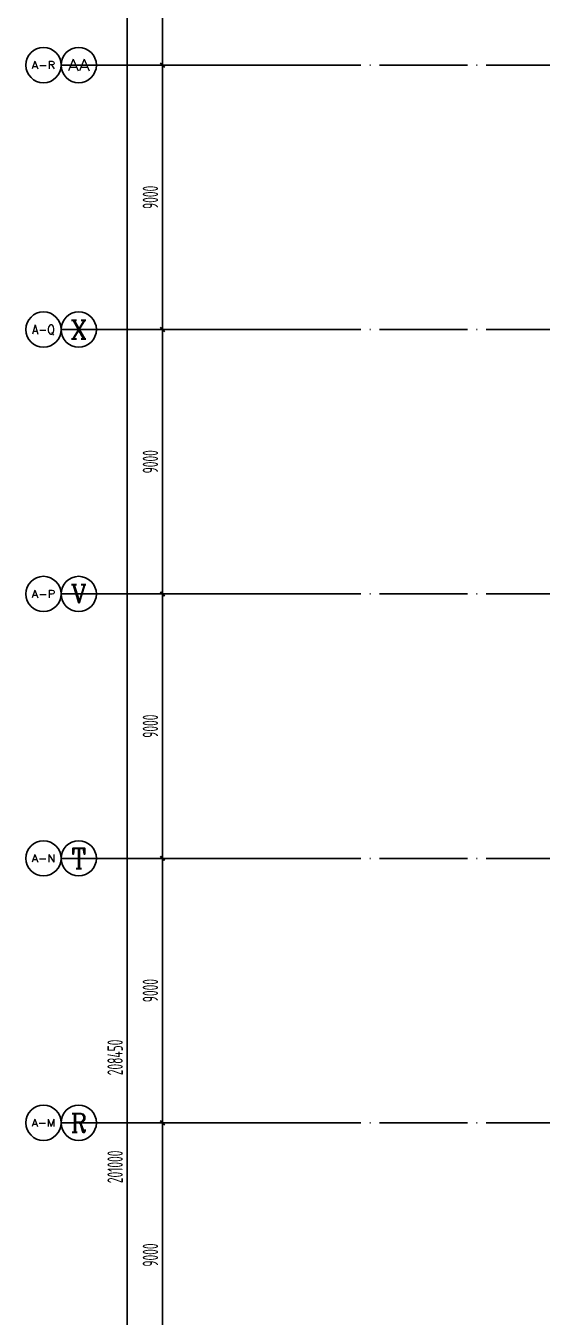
# Model space of a CAD drawing. Extents: x -473190 to 2138458, y -81875 to 2633646.
# Drawn here: x 892098 to 909665, y 46576 to 90530 of the extents above; entities that cross this region are included whole.
import ezdxf
from ezdxf.enums import TextEntityAlignment as Align

# ---------------------------------------------------------------- set-up
doc = ezdxf.new("R2010")
doc.units = 0
doc.header["$LTSCALE"] = 1000
doc.linetypes.add('DOTE', pattern=[2.42, 2, -0.2, 0.02, -0.2])
for name, color, linetype in [('AXIS', 3, 'Continuous'), ('AXIS_TEXT', 7, 'Continuous'), ('DOTE', 1, 'DOTE')]:
    doc.layers.add(name, color=color, linetype=linetype)
doc.styles.add('_TCH_AXIS', font='COMPLEX', dxfattribs={"bigfont": 'GBCBIG'})
doc.styles.add('_TCH_DIM_T3', font='tssdeng.shx', dxfattribs={"width": 0.564706, "bigfont": '@@@tssdchn.shx'})
doc.styles.add('COMPLEX', font='COMPLEX.shx', dxfattribs={"width": 0.65})
doc.dimstyles.new('_TCH_ARCH&&150', dxfattribs={"dimtxt": 525, "dimasz": 150, "dimexe": 375, "dimexo": 450, "dimgap": 150, "dimtad": 1, "dimdec": 0, "dimzin": 0, "dimdsep": 46, "dimtxsty": '_TCH_DIM_T3', "dimblk": 'ARCHTICK', "dimcen": 0.09, "dimclrt": 7, "dimazin": 2, "dimtfac": 1, "dimtdec": 0, "dimtix": 1, "dimtmove": 2, "dimatfit": 3, "dimfxl": 0, "dimtolj": 1, "dimtzin": 0, "dimarcsym": 0})

# ---------------------------------------------------------------- blocks, each defined once
blk = doc.blocks.new('_ArchTick')
at = {"color": 0, "linetype": 'ByBlock', "const_width": 0.4}
blk.add_lwpolyline([(-0.5, -0.5), (0.5, 0.5)], dxfattribs=at)
blk = doc.blocks.new('*D1836')
at = {"layer": 'AXIS', "color": 0, "lineweight": -2, "transparency": 16777216}
for p, q in [((900048, 53192), (896373, 53192)), ((896748, 44192), (896748, 53192)), ((900048, 44192), (896373, 44192))]:
    blk.add_line(p, q, dxfattribs=at)
at = {"layer": 'Defpoints', "color": 0, "transparency": 16777216}
for p in [(896748, 53192), (900498, 53192), (900498, 44192)]:
    blk.add_point(p, dxfattribs=at)
at = {"layer": 'AXIS', "color": 0, "lineweight": -2, "transparency": 16777216, "xscale": 150, "yscale": 150, "zscale": 150}
for p, rotation in [((896748, 53192), 90), ((896748, 44192), 270)]:
    blk.add_blockref('_ArchTick', p, dxfattribs=dict(at, rotation=rotation))
at = {"layer": 'AXIS', "color": 7, "transparency": 16777216, "insert": (896336, 48692), "char_height": 525, "attachment_point": 5, "rotation": 90, "style": '_TCH_DIM_T3'}
blk.add_mtext('\\A1;9000', dxfattribs=at)
blk = doc.blocks.new('*D1837')
at = {"layer": 'AXIS', "color": 0, "lineweight": -2, "transparency": 16777216}
for p, q in [((900048, 62192), (896373, 62192)), ((896748, 53192), (896748, 62192)), ((900048, 53192), (896373, 53192))]:
    blk.add_line(p, q, dxfattribs=at)
at = {"layer": 'Defpoints', "color": 0, "transparency": 16777216}
for p in [(896748, 62192), (900498, 62192), (900498, 53192)]:
    blk.add_point(p, dxfattribs=at)
at = {"layer": 'AXIS', "color": 0, "lineweight": -2, "transparency": 16777216, "xscale": 150, "yscale": 150, "zscale": 150}
for p, rotation in [((896748, 62192), 90), ((896748, 53192), 270)]:
    blk.add_blockref('_ArchTick', p, dxfattribs=dict(at, rotation=rotation))
at = {"layer": 'AXIS', "color": 7, "transparency": 16777216, "insert": (896336, 57692), "char_height": 525, "attachment_point": 5, "rotation": 90, "style": '_TCH_DIM_T3'}
blk.add_mtext('\\A1;9000', dxfattribs=at)
blk = doc.blocks.new('*D1838')
at = {"layer": 'AXIS', "color": 0, "lineweight": -2, "transparency": 16777216}
for p, q in [((900048, 71192), (896373, 71192)), ((896748, 62192), (896748, 71192)), ((900048, 62192), (896373, 62192))]:
    blk.add_line(p, q, dxfattribs=at)
at = {"layer": 'Defpoints', "color": 0, "transparency": 16777216}
for p in [(896748, 71192), (900498, 71192), (900498, 62192)]:
    blk.add_point(p, dxfattribs=at)
at = {"layer": 'AXIS', "color": 0, "lineweight": -2, "transparency": 16777216, "xscale": 150, "yscale": 150, "zscale": 150}
for p, rotation in [((896748, 71192), 90), ((896748, 62192), 270)]:
    blk.add_blockref('_ArchTick', p, dxfattribs=dict(at, rotation=rotation))
at = {"layer": 'AXIS', "color": 7, "transparency": 16777216, "insert": (896336, 66692), "char_height": 525, "attachment_point": 5, "rotation": 90, "style": '_TCH_DIM_T3'}
blk.add_mtext('\\A1;9000', dxfattribs=at)
blk = doc.blocks.new('*D1839')
at = {"layer": 'AXIS', "color": 0, "lineweight": -2, "transparency": 16777216}
for p, q in [((900048, 80192), (896373, 80192)), ((896748, 71192), (896748, 80192)), ((900048, 71192), (896373, 71192))]:
    blk.add_line(p, q, dxfattribs=at)
at = {"layer": 'Defpoints', "color": 0, "transparency": 16777216}
for p in [(896748, 80192), (900498, 80192), (900498, 71192)]:
    blk.add_point(p, dxfattribs=at)
at = {"layer": 'AXIS', "color": 0, "lineweight": -2, "transparency": 16777216, "xscale": 150, "yscale": 150, "zscale": 150}
for p, rotation in [((896748, 80192), 90), ((896748, 71192), 270)]:
    blk.add_blockref('_ArchTick', p, dxfattribs=dict(at, rotation=rotation))
at = {"layer": 'AXIS', "color": 7, "transparency": 16777216, "insert": (896336, 75692), "char_height": 525, "attachment_point": 5, "rotation": 90, "style": '_TCH_DIM_T3'}
blk.add_mtext('\\A1;9000', dxfattribs=at)
blk = doc.blocks.new('*D1840')
at = {"layer": 'AXIS', "color": 0, "lineweight": -2, "transparency": 16777216}
for p, q in [((900048, 89192), (896373, 89192)), ((896748, 80192), (896748, 89192)), ((900048, 80192), (896373, 80192))]:
    blk.add_line(p, q, dxfattribs=at)
at = {"layer": 'Defpoints', "color": 0, "transparency": 16777216}
for p in [(896748, 89192), (900498, 89192), (900498, 80192)]:
    blk.add_point(p, dxfattribs=at)
at = {"layer": 'AXIS', "color": 0, "lineweight": -2, "transparency": 16777216, "xscale": 150, "yscale": 150, "zscale": 150}
for p, rotation in [((896748, 89192), 90), ((896748, 80192), 270)]:
    blk.add_blockref('_ArchTick', p, dxfattribs=dict(at, rotation=rotation))
at = {"layer": 'AXIS', "color": 7, "transparency": 16777216, "insert": (896336, 84692), "char_height": 525, "attachment_point": 5, "rotation": 90, "style": '_TCH_DIM_T3'}
blk.add_mtext('\\A1;9000', dxfattribs=at)
blk = doc.blocks.new('*D1841')
at = {"layer": 'AXIS', "color": 0, "lineweight": -2, "transparency": 16777216}
for p, q in [((900048, 98192), (896373, 98192)), ((896748, 89192), (896748, 98192)), ((900048, 89192), (896373, 89192))]:
    blk.add_line(p, q, dxfattribs=at)
at = {"layer": 'Defpoints', "color": 0, "transparency": 16777216}
for p in [(896748, 98192), (900498, 98192), (900498, 89192)]:
    blk.add_point(p, dxfattribs=at)
at = {"layer": 'AXIS', "color": 0, "lineweight": -2, "transparency": 16777216, "xscale": 150, "yscale": 150, "zscale": 150}
for p, rotation in [((896748, 98192), 90), ((896748, 89192), 270)]:
    blk.add_blockref('_ArchTick', p, dxfattribs=dict(at, rotation=rotation))
at = {"layer": 'AXIS', "color": 7, "transparency": 16777216, "insert": (896336, 93692), "char_height": 525, "attachment_point": 5, "rotation": 90, "style": '_TCH_DIM_T3'}
blk.add_mtext('\\A1;9000', dxfattribs=at)
blk = doc.blocks.new('*D1849')
at = {"layer": 'AXIS', "color": 0, "lineweight": -2, "transparency": 16777216}
for p, q in [((900048, 159642), (895173, 159642)), ((895548, -48808), (895548, 159642)), ((900048, -48808), (895173, -48808))]:
    blk.add_line(p, q, dxfattribs=at)
at = {"layer": 'Defpoints', "color": 0, "transparency": 16777216}
for p in [(895548, 159642), (900498, 159642), (900498, -48808)]:
    blk.add_point(p, dxfattribs=at)
at = {"layer": 'AXIS', "color": 0, "lineweight": -2, "transparency": 16777216, "xscale": 150, "yscale": 150, "zscale": 150}
for p, rotation in [((895548, 159642), 90), ((895548, -48808), 270)]:
    blk.add_blockref('_ArchTick', p, dxfattribs=dict(at, rotation=rotation))
at = {"layer": 'AXIS', "color": 7, "transparency": 16777216, "insert": (895136, 55417), "char_height": 525, "attachment_point": 5, "rotation": 90, "style": '_TCH_DIM_T3'}
blk.add_mtext('\\A1;208450', dxfattribs=at)
blk = doc.blocks.new('*D1923')
at = {"layer": 'AXIS', "color": 0, "lineweight": -2, "transparency": 16777216}
for p, q in [((900048, 53192), (896373, 53192)), ((896748, 44192), (896748, 53192)), ((900048, 44192), (896373, 44192))]:
    blk.add_line(p, q, dxfattribs=at)
at = {"layer": 'Defpoints', "color": 0, "transparency": 16777216}
for p in [(896748, 53192), (900498, 53192), (900498, 44192)]:
    blk.add_point(p, dxfattribs=at)
at = {"layer": 'AXIS', "color": 0, "lineweight": -2, "transparency": 16777216, "xscale": 150, "yscale": 150, "zscale": 150}
for p, rotation in [((896748, 53192), 90), ((896748, 44192), 270)]:
    blk.add_blockref('_ArchTick', p, dxfattribs=dict(at, rotation=rotation))
at = {"layer": 'AXIS', "color": 7, "transparency": 16777216, "insert": (896336, 48692), "char_height": 525, "attachment_point": 5, "rotation": 90, "style": '_TCH_DIM_T3'}
blk.add_mtext('\\A1;9000', dxfattribs=at)
blk = doc.blocks.new('*D1924')
at = {"layer": 'AXIS', "color": 0, "lineweight": -2, "transparency": 16777216}
for p, q in [((900048, 62192), (896373, 62192)), ((896748, 53192), (896748, 62192)), ((900048, 53192), (896373, 53192))]:
    blk.add_line(p, q, dxfattribs=at)
at = {"layer": 'Defpoints', "color": 0, "transparency": 16777216}
for p in [(896748, 62192), (900498, 62192), (900498, 53192)]:
    blk.add_point(p, dxfattribs=at)
at = {"layer": 'AXIS', "color": 0, "lineweight": -2, "transparency": 16777216, "xscale": 150, "yscale": 150, "zscale": 150}
for p, rotation in [((896748, 62192), 90), ((896748, 53192), 270)]:
    blk.add_blockref('_ArchTick', p, dxfattribs=dict(at, rotation=rotation))
at = {"layer": 'AXIS', "color": 7, "transparency": 16777216, "insert": (896336, 57692), "char_height": 525, "attachment_point": 5, "rotation": 90, "style": '_TCH_DIM_T3'}
blk.add_mtext('\\A1;9000', dxfattribs=at)
blk = doc.blocks.new('*D1925')
at = {"layer": 'AXIS', "color": 0, "lineweight": -2, "transparency": 16777216}
for p, q in [((900048, 71192), (896373, 71192)), ((896748, 62192), (896748, 71192)), ((900048, 62192), (896373, 62192))]:
    blk.add_line(p, q, dxfattribs=at)
at = {"layer": 'Defpoints', "color": 0, "transparency": 16777216}
for p in [(896748, 71192), (900498, 71192), (900498, 62192)]:
    blk.add_point(p, dxfattribs=at)
at = {"layer": 'AXIS', "color": 0, "lineweight": -2, "transparency": 16777216, "xscale": 150, "yscale": 150, "zscale": 150}
for p, rotation in [((896748, 71192), 90), ((896748, 62192), 270)]:
    blk.add_blockref('_ArchTick', p, dxfattribs=dict(at, rotation=rotation))
at = {"layer": 'AXIS', "color": 7, "transparency": 16777216, "insert": (896336, 66692), "char_height": 525, "attachment_point": 5, "rotation": 90, "style": '_TCH_DIM_T3'}
blk.add_mtext('\\A1;9000', dxfattribs=at)
blk = doc.blocks.new('*D1926')
at = {"layer": 'AXIS', "color": 0, "lineweight": -2, "transparency": 16777216}
for p, q in [((900048, 80192), (896373, 80192)), ((896748, 71192), (896748, 80192)), ((900048, 71192), (896373, 71192))]:
    blk.add_line(p, q, dxfattribs=at)
at = {"layer": 'Defpoints', "color": 0, "transparency": 16777216}
for p in [(896748, 80192), (900498, 80192), (900498, 71192)]:
    blk.add_point(p, dxfattribs=at)
at = {"layer": 'AXIS', "color": 0, "lineweight": -2, "transparency": 16777216, "xscale": 150, "yscale": 150, "zscale": 150}
for p, rotation in [((896748, 80192), 90), ((896748, 71192), 270)]:
    blk.add_blockref('_ArchTick', p, dxfattribs=dict(at, rotation=rotation))
at = {"layer": 'AXIS', "color": 7, "transparency": 16777216, "insert": (896336, 75692), "char_height": 525, "attachment_point": 5, "rotation": 90, "style": '_TCH_DIM_T3'}
blk.add_mtext('\\A1;9000', dxfattribs=at)
blk = doc.blocks.new('*D1927')
at = {"layer": 'AXIS', "color": 0, "lineweight": -2, "transparency": 16777216}
for p, q in [((900048, 89192), (896373, 89192)), ((896748, 80192), (896748, 89192)), ((900048, 80192), (896373, 80192))]:
    blk.add_line(p, q, dxfattribs=at)
at = {"layer": 'Defpoints', "color": 0, "transparency": 16777216}
for p in [(896748, 89192), (900498, 89192), (900498, 80192)]:
    blk.add_point(p, dxfattribs=at)
at = {"layer": 'AXIS', "color": 0, "lineweight": -2, "transparency": 16777216, "xscale": 150, "yscale": 150, "zscale": 150}
for p, rotation in [((896748, 89192), 90), ((896748, 80192), 270)]:
    blk.add_blockref('_ArchTick', p, dxfattribs=dict(at, rotation=rotation))
at = {"layer": 'AXIS', "color": 7, "transparency": 16777216, "insert": (896336, 84692), "char_height": 525, "attachment_point": 5, "rotation": 90, "style": '_TCH_DIM_T3'}
blk.add_mtext('\\A1;9000', dxfattribs=at)
blk = doc.blocks.new('*D1928')
at = {"layer": 'AXIS', "color": 0, "lineweight": -2, "transparency": 16777216}
for p, q in [((900048, 98192), (896373, 98192)), ((896748, 89192), (896748, 98192)), ((900048, 89192), (896373, 89192))]:
    blk.add_line(p, q, dxfattribs=at)
at = {"layer": 'Defpoints', "color": 0, "transparency": 16777216}
for p in [(896748, 98192), (900498, 98192), (900498, 89192)]:
    blk.add_point(p, dxfattribs=at)
at = {"layer": 'AXIS', "color": 0, "lineweight": -2, "transparency": 16777216, "xscale": 150, "yscale": 150, "zscale": 150}
for p, rotation in [((896748, 98192), 90), ((896748, 89192), 270)]:
    blk.add_blockref('_ArchTick', p, dxfattribs=dict(at, rotation=rotation))
at = {"layer": 'AXIS', "color": 7, "transparency": 16777216, "insert": (896336, 93692), "char_height": 525, "attachment_point": 5, "rotation": 90, "style": '_TCH_DIM_T3'}
blk.add_mtext('\\A1;9000', dxfattribs=at)
blk = doc.blocks.new('*D1936')
at = {"layer": 'AXIS', "color": 0, "lineweight": -2, "transparency": 16777216}
for p, q in [((900048, 152192), (895173, 152192)), ((895548, -48808), (895548, 152192)), ((900048, -48808), (895173, -48808))]:
    blk.add_line(p, q, dxfattribs=at)
at = {"layer": 'Defpoints', "color": 0, "transparency": 16777216}
for p in [(895548, 152192), (900498, 152192), (900498, -48808)]:
    blk.add_point(p, dxfattribs=at)
at = {"layer": 'AXIS', "color": 0, "lineweight": -2, "transparency": 16777216, "xscale": 150, "yscale": 150, "zscale": 150}
for p, rotation in [((895548, 152192), 90), ((895548, -48808), 270)]:
    blk.add_blockref('_ArchTick', p, dxfattribs=dict(at, rotation=rotation))
at = {"layer": 'AXIS', "color": 7, "transparency": 16777216, "insert": (895136, 51692), "char_height": 525, "attachment_point": 5, "rotation": 90, "style": '_TCH_DIM_T3'}
blk.add_mtext('\\A1;201000', dxfattribs=at)
blk = doc.blocks.new('_AXISO')
blk.add_circle((0, 0), 0.5)
at = {"layer": 'AXIS_TEXT', "style": 'COMPLEX', "width": 1.041667}
blk.add_attdef('A', text='', height=0.56, dxfattribs=at).set_placement((-0.25, -0.28), (0.25, -0.28), align=Align.FIT)

msp = doc.modelspace()

# ---------------------------------------------------------------- linework, layer by layer
at = {"layer": 'AXIS'}
for p, q in [((900498, 89192.4), (893298, 89192.4)), ((900498, 89192.4), (894498, 89192.4)), ((900498, 80192.4), (893298, 80192.4)), ((900498, 80192.4), (894498, 80192.4)), ((900498, 71192.4), (893298, 71192.4)), ((900498, 71192.4), (894498, 71192.4)), ((900498, 62192.4), (893298, 62192.4)), ((900498, 62192.4), (894498, 62192.4)), ((900498, 53192.4), (893298, 53192.4)), ((900498, 53192.4), (894498, 53192.4))]:
    msp.add_line(p, q, dxfattribs=at)
for centre in [(893898, 89192.4), (893898, 80192.4), (893898, 71192.4), (893898, 62192.4), (893898, 53192.4)]:
    msp.add_circle(centre, 600, dxfattribs=at)
at = {"layer": 'DOTE', "color": 16, "linetype": 'DOTE', "ltscale": 1.5}
for p, q in [((900498, 89192.4), (1024406.7, 89192.4)), ((900498, 80192.4), (1024406.7, 80192.4)), ((900498, 71192.4), (1024406.7, 71192.4)), ((900498, 62192.4), (1024406.7, 62192.4)), ((900498, 53192.4), (1024406.7, 53192.4))]:
    msp.add_line(p, q, dxfattribs=at)

# ---------------------------------------------------------------- block references
at = {"layer": 'AXIS'}
ref = msp.add_blockref('_AXISO', (892698, 89192.4), dxfattribs=dict(at, xscale=1200, yscale=1200, zscale=1200))
ref.add_attrib('A', 'A-R', dxfattribs={"layer": 'AXIS_TEXT', "height": 258.24, "style": '_TCH_AXIS'}).set_placement((892298.4, 89063.2), (893097.7, 89063.2), align=Align.FIT)
ref = msp.add_blockref('_AXISO', (892698, 80192.4), dxfattribs=dict(at, xscale=1200, yscale=1200, zscale=1200))
ref.add_attrib('A', 'A-Q', dxfattribs={"layer": 'AXIS_TEXT', "height": 320.45, "style": '_TCH_AXIS', "width": 0.807692}).set_placement((892309.8, 80032.1), (893086.3, 80032.1), align=Align.FIT)
ref = msp.add_blockref('_AXISO', (892698, 71192.4), dxfattribs=dict(at, xscale=1200, yscale=1200, zscale=1200))
ref.add_attrib('A', 'A-P', dxfattribs={"layer": 'AXIS_TEXT', "height": 261.89, "style": '_TCH_AXIS'}).set_placement((892299, 71061.4), (893097.1, 71061.4), align=Align.FIT)
ref = msp.add_blockref('_AXISO', (892698, 62192.4), dxfattribs=dict(at, xscale=1200, yscale=1200, zscale=1200))
ref.add_attrib('A', 'A-N', dxfattribs={"layer": 'AXIS_TEXT', "height": 254.69, "style": '_TCH_AXIS'}).set_placement((892297.8, 62065), (893098.3, 62065), align=Align.FIT)
ref = msp.add_blockref('_AXISO', (892698, 53192.4), dxfattribs=dict(at, xscale=1200, yscale=1200, zscale=1200))
ref.add_attrib('A', 'A-M', dxfattribs={"layer": 'AXIS_TEXT', "height": 247.86, "style": '_TCH_AXIS'}).set_placement((892296.7, 53068.4), (893099.3, 53068.4), align=Align.FIT)

# ---------------------------------------------------------------- texts
at = {"layer": 'AXIS_TEXT', "style": '_TCH_AXIS'}
for s, height, p, p2 in [('AA', 398.24, (893528.2, 88993.2), (894267.8, 88993.2)), ('X', 637.8, (893624.7, 79873.5), (894171.4, 79873.5)), ('V', 637.8, (893624.7, 70873.5), (894171.4, 70873.5)), ('T', 683.5, (893653.9, 61850.6), (894142.1, 61850.6)), ('R', 637.8, (893624.7, 52873.5), (894171.4, 52873.5))]:
    msp.add_text(s, height=height, dxfattribs=at).set_placement(p, p2, align=Align.FIT)

# ---------------------------------------------------------------- dimensions: what is measured, and where the dimension line sits
at = {"layer": 'AXIS'}
for p1, p2, distance, picture, middle in [((900498, -48807.6), (900498, 159642.4), 4950, '*D1849', (895135.5, 55417.4)), ((900498, -48807.6), (900498, 152192.4), 4950, '*D1936', (895135.5, 51692.4)), ((900498, 89192.4), (900498, 98192.4), 3750, '*D1841', (896335.5, 93692.4)), ((900498, 89192.4), (900498, 98192.4), 3750, '*D1928', (896335.5, 93692.4)), ((900498, 80192.4), (900498, 89192.4), 3750, '*D1840', (896335.5, 84692.4)), ((900498, 80192.4), (900498, 89192.4), 3750, '*D1927', (896335.5, 84692.4)), ((900498, 71192.4), (900498, 80192.4), 3750, '*D1839', (896335.5, 75692.4)), ((900498, 71192.4), (900498, 80192.4), 3750, '*D1926', (896335.5, 75692.4)), ((900498, 62192.4), (900498, 71192.4), 3750, '*D1838', (896335.5, 66692.4)), ((900498, 62192.4), (900498, 71192.4), 3750, '*D1925', (896335.5, 66692.4)), ((900498, 53192.4), (900498, 62192.4), 3750, '*D1837', (896335.5, 57692.4)), ((900498, 53192.4), (900498, 62192.4), 3750, '*D1924', (896335.5, 57692.4)), ((900498, 44192.4), (900498, 53192.4), 3750, '*D1836', (896335.5, 48692.4)), ((900498, 44192.4), (900498, 53192.4), 3750, '*D1923', (896335.5, 48692.4))]:
    dim = msp.add_aligned_dim(p1=p1, p2=p2, distance=distance, dimstyle='_TCH_ARCH&&150', dxfattribs=at)
    dim.commit()
    dim.dimension.update_dxf_attribs({"geometry": picture, "text_midpoint": middle})

doc.saveas('drawing.dxf')
